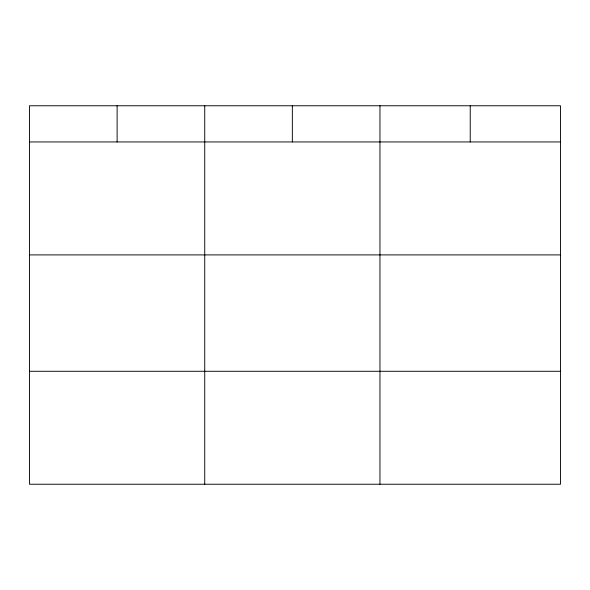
<?xml version="1.0" encoding="UTF-8"?>
<svg xmlns="http://www.w3.org/2000/svg" width="590" height="590" viewBox="0 0 590 590"><rect width="100%" height="100%" fill="white"/><g stroke="black" fill="none" stroke-linecap="round" stroke-linejoin="round"><path stroke-width="0.89" d="M560.5 254.902L560.5 105.765L29.5 105.765L29.5 484.235L560.5 484.235L560.5 254.902L29.5 254.902M29.5 141.947L560.5 141.947M29.5 371.28L560.5 371.28M470.23 105.765L470.23 141.947M379.96 105.765L379.96 484.235M292.345 105.765L292.345 141.947M204.73 105.765L204.73 484.235M117.115 105.765L117.115 141.947"/></g></svg>
